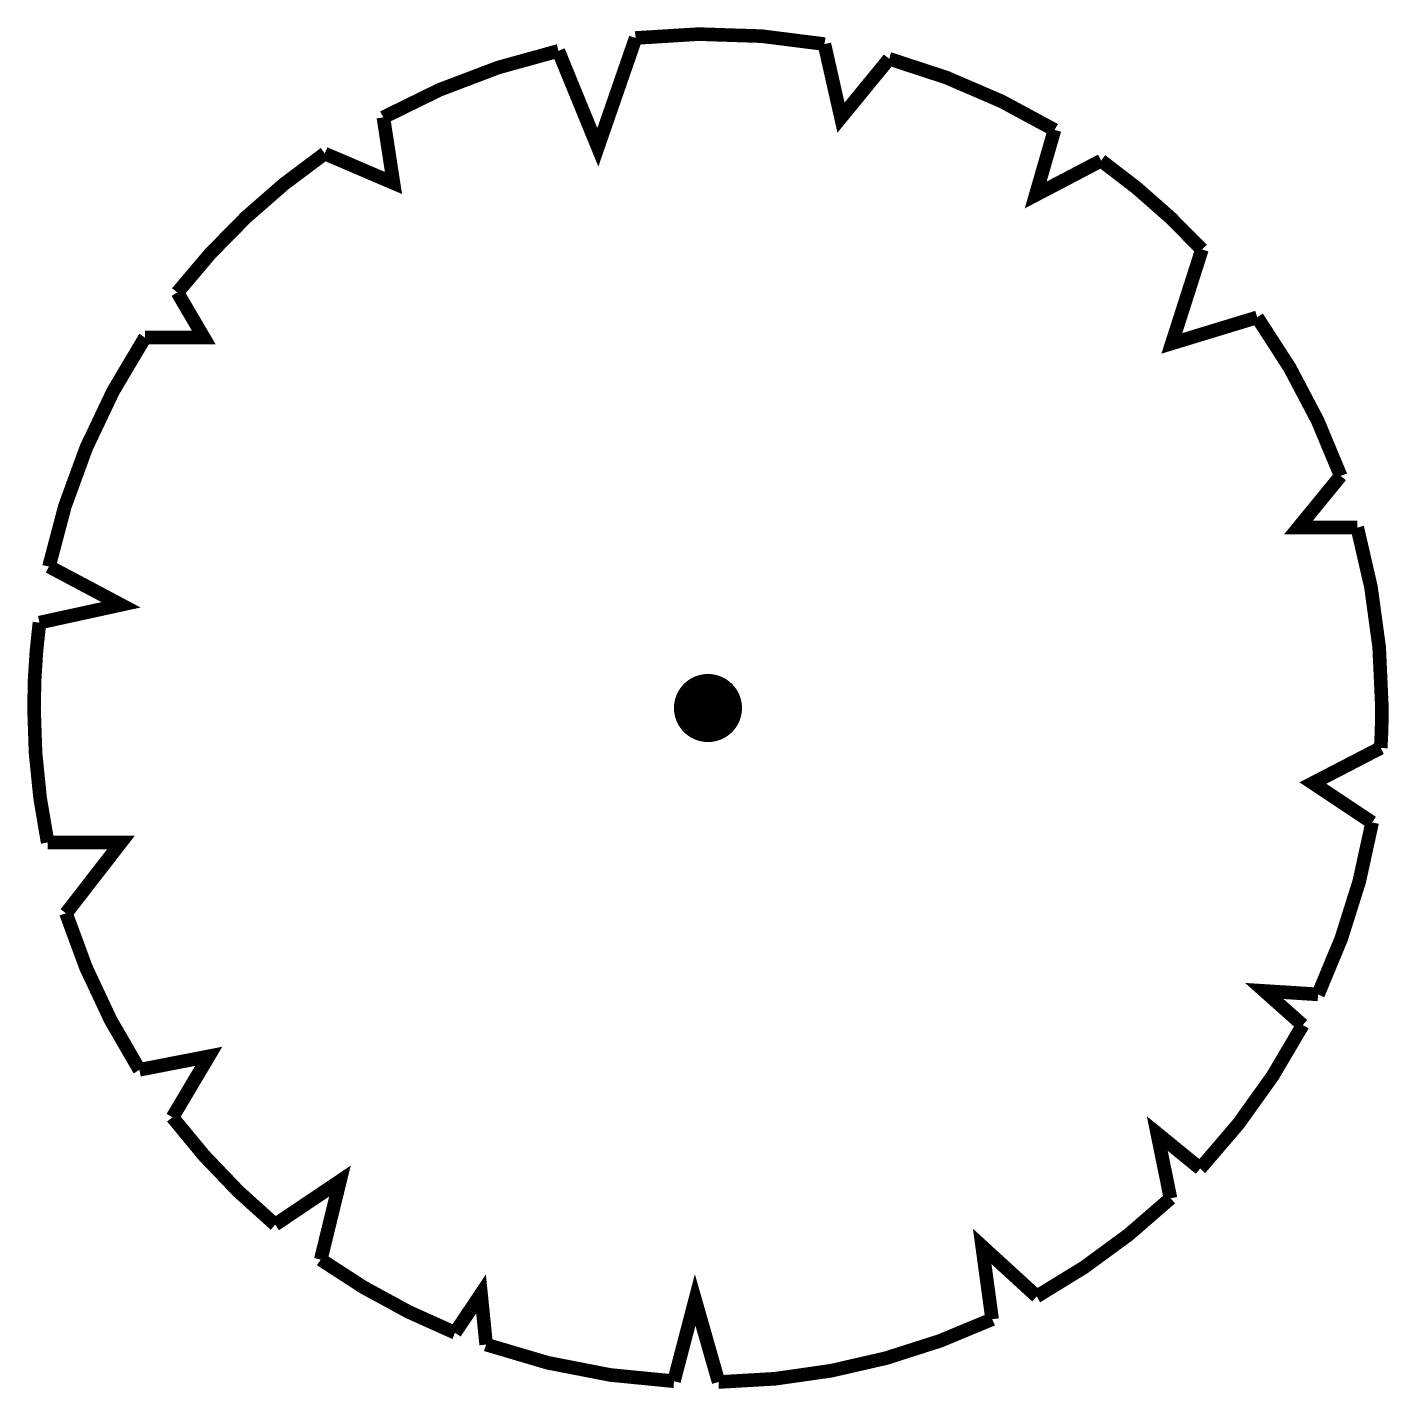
# Model space of a CAD drawing. Extents: x -345 to -335, y 332.6 to 342.6.
import ezdxf

# ---------------------------------------------------------------- set-up
doc = ezdxf.new("R2010")
doc.units = 0
doc.header["$LTSCALE"] = 2
doc.layers.get('0').update_dxf_attribs({"linetype": 'CONTINUOUS'})

msp = doc.modelspace()

# ---------------------------------------------------------------- linework, layer by layer
at = {"color": 0, "const_width": 0.1}
for points in [[(-341.072, 342.417), (-340.782, 341.709), (-340.504, 342.512)], [(-339.118, 342.467), (-338.996, 341.927), (-338.642, 342.359)], [(-342.357, 341.929), (-342.283, 341.447), (-342.788, 341.663)], [(-337.428, 341.837), (-337.566, 341.359), (-337.085, 341.611)], [(-335.939, 340.46), (-336.566, 340.269), (-336.345, 340.959)], [(-343.87, 340.643), (-343.676, 340.312), (-344.108, 340.312)], [(-335.204, 338.916), (-335.637, 338.916), (-335.326, 339.296)], [(-344.813, 338.63), (-344.284, 338.349), (-344.883, 338.218)], [(-335.095, 336.75), (-335.53, 337.04), (-335.032, 337.298)], [(-344.823, 336.604), (-344.284, 336.604), (-344.688, 336.083)], [(-335.605, 335.262), (-335.887, 335.513), (-335.492, 335.488)], [(-344.149, 334.934), (-343.64, 335.033), (-343.906, 334.585)], [(-336.576, 333.99), (-336.673, 334.466), (-336.358, 334.209)], [(-343.152, 333.797), (-342.676, 334.117), (-342.817, 333.54)], [(-337.886, 333.102), (-337.959, 333.637), (-337.558, 333.27)], [(-341.831, 333.003), (-341.64, 333.288), (-341.602, 332.916)], [(-340.223, 332.647), (-340.067, 333.244), (-339.895, 332.641)]]:
    msp.add_lwpolyline(points, dxfattribs=at)
for points in [[(-339.118, 342.467, 0.07034), (-340.504, 342.512, 1)], [(-341.072, 342.417, 0.06974), (-342.357, 341.929, 1)], [(-337.428, 341.837, 0.06701), (-338.642, 342.359, 1)], [(-342.788, 341.663, 0.0755), (-343.87, 340.643, 1)], [(-336.345, 340.959, 0.04997), (-337.085, 341.611, 1)], [(-335.326, 339.296, 0.06674), (-335.939, 340.46, 1)], [(-344.108, 340.312, 0.09293), (-344.813, 338.63, 1)], [(-335.032, 337.298, 0.01482), (-335.023, 337.591, 0.06787), (-335.204, 338.916, 1)], [(-344.883, 338.218, 0.03179), (-344.923, 337.591, 1)], [(-344.923, 337.591, 0.05023), (-344.823, 336.604, 0.33655)], [(-335.492, 335.488, 0.06715), (-335.095, 336.75, 0.33655)], [(-344.688, 336.083, 0.06436), (-344.149, 334.934, 0.33655)], [(-336.358, 334.209, 0.06567), (-335.605, 335.262, 0.33655)], [(-343.906, 334.585, 0.05522), (-343.152, 333.797, 0.33655)], [(-337.558, 333.27, 0.06178), (-336.576, 333.99, 0.33655)], [(-342.817, 333.54, 0.05693), (-341.831, 333.003, 0.33655)], [(-339.895, 332.641, 0.10521), (-337.886, 333.102, 0.33655)], [(-341.602, 332.916, 0.07129), (-340.223, 332.647, 0.33655)]]:
    msp.add_lwpolyline(points, format="xyb", dxfattribs=at)
at = {"color": 0, "const_width": 0.25}
msp.add_lwpolyline([(-340.098, 337.591, 1), (-339.848, 337.591, 1)], format="xyb", close=True, dxfattribs=at)

doc.saveas('drawing.dxf')
